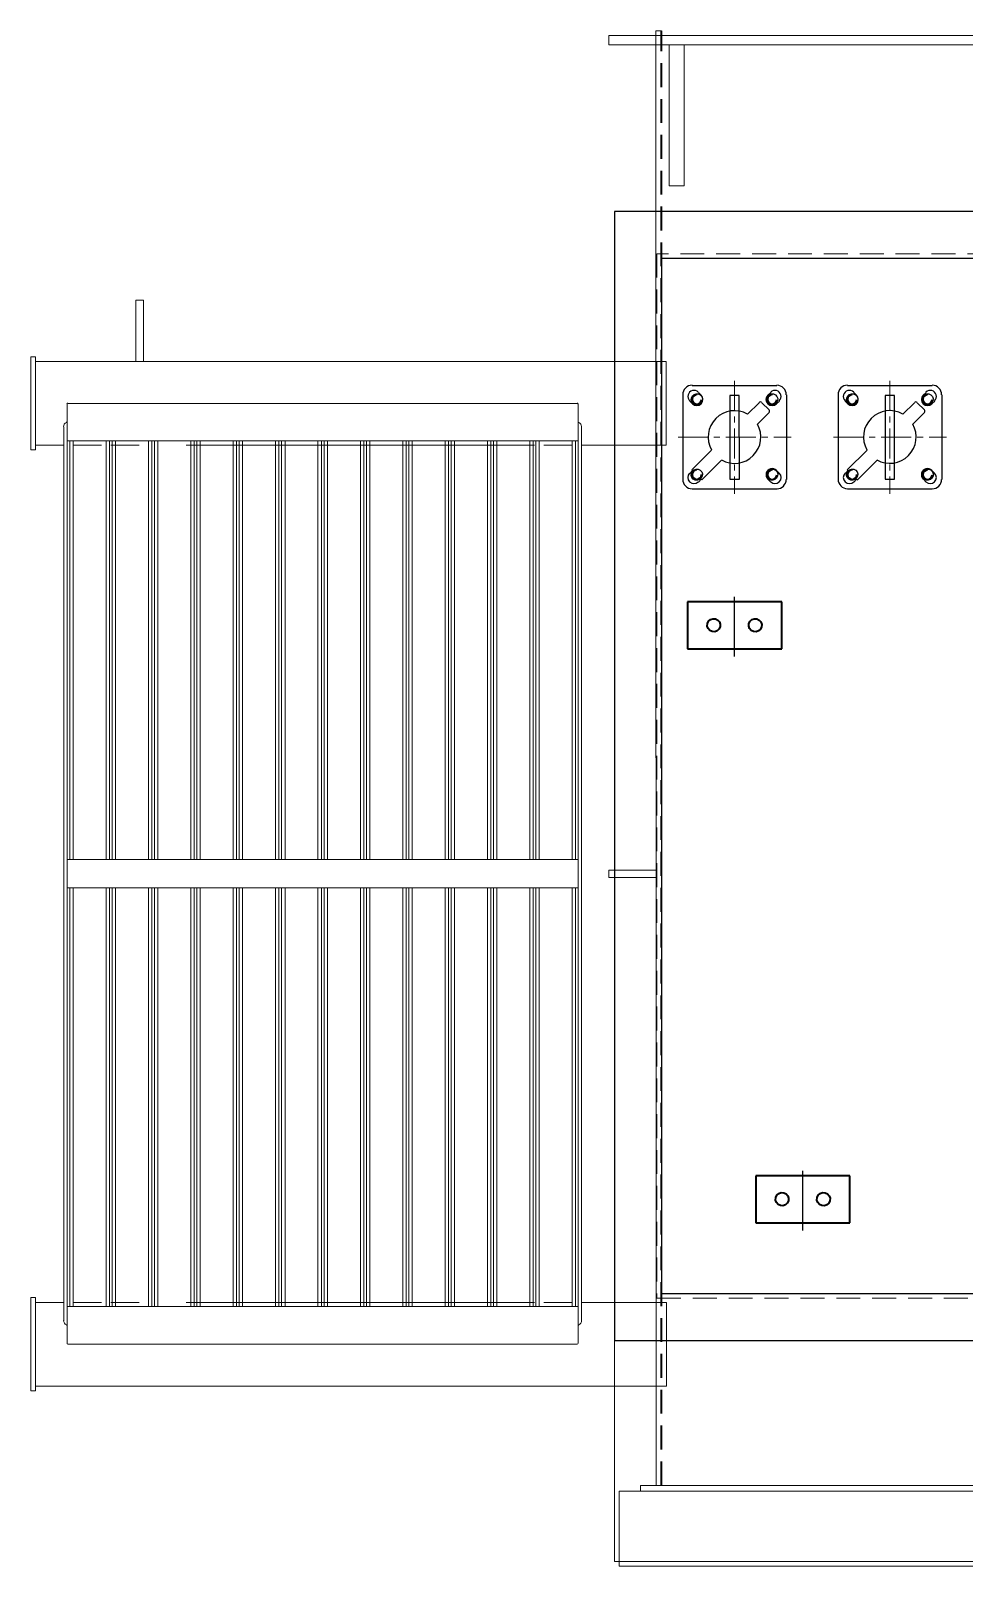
# Model space of a CAD drawing. Header units: millimetres. Extents: x -41310 to 13905, y 1865 to 89610.
# Drawn here: x 9990 to 10982, y 5903 to 7535 of the extents above; entities that cross this region are included whole.
import ezdxf

# ---------------------------------------------------------------- set-up
doc = ezdxf.new("R2010")
doc.units = ezdxf.units.MM
for name, pattern in [('CENTER', [50.8, 31.75, -6.35, 6.35, -6.35]), ('CENTERX2', [101.6, 63.5, -12.7, 12.7, -12.7]), ('DASHED', [19.05, 12.7, -6.35])]:
    doc.linetypes.add(name, pattern=pattern)
doc.layers.add('01粗实线', color=7, linetype='Continuous')
doc.layers.add('1', color=4, linetype='Continuous')
for name, color, linetype, lineweight in [('04细虚线', 6, 'DASHED', 20), ('1轮廓实线层', 7, 'Continuous', 0), ('2细线层', 4, 'Continuous', 35), ('2虚线层', 6, 'DASHED', 35), ('中心线', 1, 'CENTER', 20), ('粗实线', 7, 'Continuous', 25), ('细实线', 3, 'Continuous', 35)]:
    doc.layers.add(name, color=color, linetype=linetype, lineweight=lineweight)

msp = doc.modelspace()

# ---------------------------------------------------------------- linework, layer by layer
at = {"layer": '01粗实线', "ltscale": 2, "extrusion": (-0.004685, -0.017452, 0.999837)}
for p, q in [((11360.4, 7343, 181.4), (10610.4, 7343, 177.9)), ((10610.4, 7343, 177.9), (10610.5, 6143.2, 157)), ((11310.4, 7293, 180.3), (10660.4, 7293, 177.3)), ((10660.4, 7293, 177.3), (10660.5, 6193.2, 158.1)), ((10742.9, 7147.5, 175.1), (10732.9, 7147.5, 175.1)), ((10732.9, 7147.5, 175.1), (10733, 7058.5, 173.5)), ((10743, 7058.5, 173.6), (10742.9, 7147.5, 175.1)), ((10907.9, 7147.5, 175.9), (10897.9, 7147.5, 175.8)), ((10897.9, 7147.5, 175.8), (10897.9, 7058.5, 174.3)), ((10907.9, 7058.5, 174.3), (10907.9, 7147.5, 175.9)), ((10733, 7058.5, 173.5), (10743, 7058.5, 173.6)), ((10897.9, 7058.5, 174.3), (10907.9, 7058.5, 174.3)), ((10660.5, 6193.2, 158.1), (11310.5, 6193.2, 161.1)), ((10610.5, 6143.2, 157), (11360.5, 6143.2, 160.5))]:
    msp.add_line(p, q, dxfattribs=at)
at = {"layer": '04细虚线', "ltscale": 2, "extrusion": (-0.004685, -0.017452, 0.999837)}
for p, q in [((11315.4, 7298, 180.4), (10655.4, 7298, 177.3)), ((10655.4, 7298, 177.3), (10655.5, 6188.2, 157.9)), ((10655.5, 6188.2, 157.9), (11315.5, 6188.2, 161))]:
    msp.add_line(p, q, dxfattribs=at)
at = {"layer": '1', "color": 1, "linetype": 'CENTERX2', "lineweight": -3, "extrusion": (-0.004685, -0.017452, 0.999837)}
for p, q in [((10738, 6870, 170.2), (10738, 6936.2, 171.4)), ((10810.5, 6260.1, 159.9), (10810.5, 6326.2, 161.1))]:
    msp.add_line(p, q, dxfattribs=at)
at = {"layer": '1轮廓实线层', "ltscale": 2, "extrusion": (-0.004685, -0.017452, 0.999837)}
for p, q in [((10654.4, 7530, 181.4), (10604.4, 7530, 181.1)), ((10604.4, 7530, 181.1), (10604.4, 7520, 181)), ((10660.4, 7535, 181.5), (10654.4, 7535, 181.5)), ((10654.4, 7535, 181.5), (10654.5, 5989.2, 154.5)), ((11316.4, 7530, 184.5), (10654.4, 7530, 181.4)), ((10654.4, 7530, 181.4), (10654.4, 7520, 181.2)), ((10654.4, 7520, 181.2), (10654.4, 7530, 181.4)), ((10604.4, 7520, 181), (10654.4, 7520, 181.2)), ((10654.4, 7520, 181.2), (11316.4, 7520, 184.3)), ((10684.5, 7520, 181.3), (10668.5, 7520, 181.3)), ((10668.5, 7520, 181.3), (10668.5, 7370, 178.6)), ((10684.5, 7370, 178.7), (10684.5, 7520, 181.3)), ((10668.5, 7370, 178.6), (10684.5, 7370, 178.7)), ((10610.4, 7343, 177.9), (11360.4, 7343, 181.4)), ((10610.5, 5908.2, 152.9), (10610.4, 7343, 177.9)), ((10654.5, 6643.1, 165.9), (10604.5, 6643.1, 165.7)), ((10604.5, 6643.1, 165.7), (10604.5, 6635.1, 165.5)), ((10654.5, 6635.1, 165.7), (10654.5, 6643.1, 165.9)), ((10604.5, 6635.1, 165.5), (10654.5, 6635.1, 165.7)), ((10638, 5989.2, 154.4), (11333, 5989.2, 157.7)), ((10638, 5983.2, 154.3), (10638, 5989.2, 154.4)), ((10654.5, 5989.2, 154.5), (10660.5, 5989.2, 154.5)), ((10615.5, 5983.2, 154.2), (11355.5, 5983.2, 157.7)), ((10615.5, 5903.2, 152.8), (10615.5, 5983.2, 154.2)), ((11333, 5983.2, 157.5), (10638, 5983.2, 154.3)), ((11360.5, 5908.2, 156.4), (10610.5, 5908.2, 152.9)), ((11355.5, 5903.2, 156.3), (10615.5, 5903.2, 152.8))]:
    msp.add_line(p, q, dxfattribs=at)
at = {"layer": '1轮廓实线层', "extrusion": (-0.004685, -0.017452, 0.999837)}
for p, q in [((10102.1, 7248.5, 173.9), (10110.1, 7248.5, 173.9)), ((10102.1, 7183.5, 172.7), (10102.1, 7248.5, 173.9)), ((10110.1, 7248.5, 173.9), (10110.1, 7183.5, 172.8)), ((9990.4, 7188.5, 172.3), (9990.5, 7089.5, 170.6)), ((9995.4, 7188.5, 172.3), (9990.4, 7188.5, 172.3)), ((9995.4, 7183.5, 172.2), (9995.4, 7188.5, 172.3)), ((9995.4, 7183.5, 172.2), (10665.4, 7183.5, 175.4)), ((9995.5, 7094.5, 170.7), (9995.4, 7183.5, 172.2)), ((10665.4, 7094.5, 173.8), (10665.4, 7183.5, 175.4)), ((10029.1, 7119.5, 171.3), (10029.1, 7138, 171.6)), ((10030.1, 7139, 171.6), (10570.8, 7139, 174.2)), ((10571.8, 7119.5, 173.8), (10571.8, 7138, 174.1)), ((10029.1, 6158.7, 154.5), (10029.1, 7119.5, 171.3)), ((10571.9, 6158.7, 157), (10571.8, 7119.5, 173.8)), ((10025.5, 6164.2, 154.6), (10025.5, 7114, 171.2)), ((10029.1, 7099, 170.9), (10571.8, 7099, 173.5)), ((10031.9, 6654.1, 163.2), (10031.9, 7099, 170.9)), ((10035.5, 6654.1, 163.2), (10035.5, 7099, 170.9)), ((10070.5, 6654.1, 163.3), (10070.5, 7099, 171.1)), ((10074.1, 6654.1, 163.4), (10074.1, 7099, 171.1)), ((10076.9, 6654.1, 163.4), (10076.9, 7099, 171.1)), ((10080.5, 6654.1, 163.4), (10080.5, 7099, 171.2)), ((10115.5, 6654.1, 163.6), (10115.5, 7099, 171.3)), ((10119.1, 6654.1, 163.6), (10119.1, 7099, 171.3)), ((10121.9, 6654.1, 163.6), (10121.9, 7099, 171.3)), ((10125.5, 6654.1, 163.6), (10125.5, 7099, 171.4)), ((10160.5, 6654.1, 163.8), (10160.5, 7099, 171.5)), ((10164.1, 6654.1, 163.8), (10164.1, 7099, 171.5)), ((10166.9, 6654.1, 163.8), (10166.9, 7099, 171.6)), ((10170.5, 6654.1, 163.8), (10170.5, 7099, 171.6)), ((10205.5, 6654.1, 164), (10205.5, 7099, 171.7)), ((10209.1, 6654.1, 164), (10209.1, 7099, 171.8)), ((10211.9, 6654.1, 164), (10211.9, 7099, 171.8)), ((10215.5, 6654.1, 164), (10215.5, 7099, 171.8)), ((10250.5, 6654.1, 164.2), (10250.5, 7099, 172)), ((10254.1, 6654.1, 164.2), (10254.1, 7099, 172)), ((10256.9, 6654.1, 164.2), (10256.9, 7099, 172)), ((10260.5, 6654.1, 164.2), (10260.5, 7099, 172)), ((10295.5, 6654.1, 164.4), (10295.5, 7099, 172.2)), ((10299.1, 6654.1, 164.4), (10299.1, 7099, 172.2)), ((10301.9, 6654.1, 164.4), (10301.9, 7099, 172.2)), ((10305.5, 6654.1, 164.4), (10305.5, 7099, 172.2)), ((10340.5, 6654.1, 164.6), (10340.5, 7099, 172.4)), ((10344.1, 6654.1, 164.6), (10344.1, 7099, 172.4)), ((10346.9, 6654.1, 164.6), (10346.9, 7099, 172.4)), ((10350.5, 6654.1, 164.7), (10350.5, 7099, 172.4)), ((10385.5, 6654.1, 164.8), (10385.5, 7099, 172.6)), ((10389.1, 6654.1, 164.8), (10389.1, 7099, 172.6)), ((10391.9, 6654.1, 164.8), (10391.9, 7099, 172.6)), ((10395.5, 6654.1, 164.9), (10395.5, 7099, 172.6)), ((10430.5, 6654.1, 165), (10430.5, 7099, 172.8)), ((10434.1, 6654.1, 165), (10434.1, 7099, 172.8)), ((10436.9, 6654.1, 165.1), (10436.9, 7099, 172.8)), ((10440.5, 6654.1, 165.1), (10440.5, 7099, 172.8)), ((10475.5, 6654.1, 165.2), (10475.4, 7099, 173)), ((10479.1, 6654.1, 165.3), (10479, 7099, 173)), ((10481.9, 6654.1, 165.3), (10481.8, 7099, 173)), ((10485.5, 6654.1, 165.3), (10485.4, 7099, 173.1)), ((10520.5, 6654.1, 165.4), (10520.4, 7099, 173.2)), ((10524.1, 6654.1, 165.5), (10524, 7099, 173.2)), ((10526.9, 6654.1, 165.5), (10526.8, 7099, 173.2)), ((10530.5, 6654.1, 165.5), (10530.4, 7099, 173.3)), ((10565.5, 6654.1, 165.7), (10565.4, 7099, 173.4)), ((10569.1, 6654.1, 165.7), (10569, 7099, 173.4)), ((10575.5, 6164.2, 157.2), (10575.4, 7114, 173.7)), ((9995.5, 7089.5, 170.6), (9990.5, 7089.5, 170.6)), ((9995.5, 7094.5, 170.7), (9995.5, 7089.5, 170.6)), ((9995.5, 7094.5, 170.7), (10025.5, 7094.5, 170.8)), ((10035.5, 7094.5, 170.9), (10065.5, 7094.5, 171)), ((10075.5, 7094.5, 171.1), (10105.5, 7094.5, 171.2)), ((10155.5, 7094.5, 171.4), (10525.4, 7094.5, 173.2)), ((10535.4, 7094.5, 173.2), (10565.4, 7094.5, 173.3)), ((10555.4, 7094.5, 173.3), (10565.4, 7094.5, 173.3)), ((10575.4, 7094.5, 173.4), (10665.4, 7094.5, 173.8)), ((10029.1, 6654.1, 163.1), (10571.9, 6654.1, 165.7)), ((10029.1, 6624.1, 162.6), (10571.9, 6624.1, 165.2)), ((10031.9, 6179.2, 154.9), (10031.9, 6624.1, 162.6)), ((10035.5, 6179.2, 154.9), (10035.5, 6624.1, 162.7)), ((10070.5, 6179.2, 155.1), (10070.5, 6624.1, 162.8)), ((10074.1, 6179.2, 155.1), (10074.1, 6624.1, 162.8)), ((10076.9, 6179.2, 155.1), (10076.9, 6624.1, 162.8)), ((10080.5, 6179.2, 155.1), (10080.5, 6624.1, 162.9)), ((10115.5, 6179.2, 155.3), (10115.5, 6624.1, 163)), ((10119.1, 6179.2, 155.3), (10119.1, 6624.1, 163)), ((10121.9, 6179.2, 155.3), (10121.9, 6624.1, 163.1)), ((10125.5, 6179.2, 155.3), (10125.5, 6624.1, 163.1)), ((10160.5, 6179.2, 155.5), (10160.5, 6624.1, 163.2)), ((10164.1, 6179.2, 155.5), (10164.1, 6624.1, 163.3)), ((10166.9, 6179.2, 155.5), (10166.9, 6624.1, 163.3)), ((10170.5, 6179.2, 155.5), (10170.5, 6624.1, 163.3)), ((10205.5, 6179.2, 155.7), (10205.5, 6624.1, 163.5)), ((10209.1, 6179.2, 155.7), (10209.1, 6624.1, 163.5)), ((10211.9, 6179.2, 155.7), (10211.9, 6624.1, 163.5)), ((10215.5, 6179.2, 155.7), (10215.5, 6624.1, 163.5)), ((10250.5, 6179.2, 155.9), (10250.5, 6624.1, 163.7)), ((10254.1, 6179.2, 155.9), (10254.1, 6624.1, 163.7)), ((10256.9, 6179.2, 155.9), (10256.9, 6624.1, 163.7)), ((10260.5, 6179.2, 155.9), (10260.5, 6624.1, 163.7)), ((10295.5, 6179.2, 156.1), (10295.5, 6624.1, 163.9)), ((10299.1, 6179.2, 156.1), (10299.1, 6624.1, 163.9)), ((10301.9, 6179.2, 156.1), (10301.9, 6624.1, 163.9)), ((10305.5, 6179.2, 156.2), (10305.5, 6624.1, 163.9)), ((10340.5, 6179.2, 156.3), (10340.5, 6624.1, 164.1)), ((10344.1, 6179.2, 156.3), (10344.1, 6624.1, 164.1)), ((10346.9, 6179.2, 156.3), (10346.9, 6624.1, 164.1)), ((10350.5, 6179.2, 156.4), (10350.5, 6624.1, 164.1)), ((10385.5, 6179.2, 156.5), (10385.5, 6624.1, 164.3)), ((10389.1, 6179.2, 156.5), (10389.1, 6624.1, 164.3)), ((10391.9, 6179.2, 156.6), (10391.9, 6624.1, 164.3)), ((10395.5, 6179.2, 156.6), (10395.5, 6624.1, 164.3)), ((10430.5, 6179.2, 156.7), (10430.5, 6624.1, 164.5)), ((10434.1, 6179.2, 156.8), (10434.1, 6624.1, 164.5)), ((10436.9, 6179.2, 156.8), (10436.9, 6624.1, 164.5)), ((10440.5, 6179.2, 156.8), (10440.5, 6624.1, 164.6)), ((10475.5, 6179.2, 156.9), (10475.5, 6624.1, 164.7)), ((10479.1, 6179.2, 157), (10479.1, 6624.1, 164.7)), ((10481.9, 6179.2, 157), (10481.9, 6624.1, 164.7)), ((10485.5, 6179.2, 157), (10485.5, 6624.1, 164.8)), ((10520.5, 6179.2, 157.2), (10520.5, 6624.1, 164.9)), ((10524.1, 6179.2, 157.2), (10524.1, 6624.1, 164.9)), ((10526.9, 6179.2, 157.2), (10526.9, 6624.1, 165)), ((10530.5, 6179.2, 157.2), (10530.5, 6624.1, 165)), ((10565.5, 6179.2, 157.4), (10565.5, 6624.1, 165.1)), ((10569.1, 6179.2, 157.4), (10569.1, 6624.1, 165.2)), ((9995.5, 6188.7, 154.9), (9990.5, 6188.7, 154.8)), ((9990.5, 6089.7, 153.1), (9990.5, 6188.7, 154.8)), ((9995.5, 6183.7, 154.8), (9995.5, 6188.7, 154.9)), ((9995.5, 6183.7, 154.8), (9995.5, 6094.7, 153.2)), ((9995.5, 6183.7, 154.8), (10025.5, 6183.7, 154.9)), ((10029.1, 6179.2, 154.9), (10571.9, 6179.2, 157.4)), ((10035.5, 6183.7, 155), (10065.5, 6183.7, 155.1)), ((10075.5, 6183.7, 155.2), (10105.5, 6183.7, 155.3)), ((10155.5, 6183.7, 155.5), (10525.5, 6183.7, 157.3)), ((10535.5, 6183.7, 157.3), (10565.5, 6183.7, 157.4)), ((10555.5, 6183.7, 157.4), (10565.5, 6183.7, 157.4)), ((10575.5, 6183.7, 157.5), (10665.5, 6183.7, 157.9)), ((10665.5, 6094.7, 156.4), (10665.5, 6183.7, 157.9)), ((10029.1, 6158.7, 154.5), (10029.1, 6140.2, 154.2)), ((10571.9, 6158.7, 157), (10571.9, 6140.2, 156.7)), ((10030.1, 6139.2, 154.2), (10570.9, 6139.2, 156.7)), ((9995.5, 6089.7, 153.1), (9990.5, 6089.7, 153.1)), ((9995.5, 6094.7, 153.2), (10665.5, 6094.7, 156.4)), ((9995.5, 6094.7, 153.2), (9995.5, 6089.7, 153.1))]:
    msp.add_line(p, q, dxfattribs=at)
for centre, radius, start, end in [((7836.2, 9496.1), 1, 105.0301, 195.0301), ((8358.5, 9636.4), 1, 15.0301, 105.0301), ((7842.8, 9473), 5, 128.6083, 195.0301), ((7839.1, 9477.7), 1, 308.6083, 15.0301), ((8365.3, 9619), 1, 195.0301, 261.4519), ((8364.4, 9613.1), 5, 15.0301, 81.4519), ((8089.2, 8555.5), 5, 195.0301, 261.4519), ((8088.3, 8549.6), 1, 15.0301, 81.4519), ((8088.3, 8549.6), 1, 15.0301, 81.4519), ((8614.5, 8690.9), 1, 128.6083, 195.0301), ((8614.5, 8690.9), 1, 128.6083, 195.0301), ((8610.7, 8695.6), 5, 308.6083, 15.0301), ((8095, 8532.3), 1, 195.0301, 285.0301), ((8617.3, 8672.5), 1, 285.0301, 15.0301)]:
    msp.add_arc(centre, radius, start, end, dxfattribs=at)
at = {"layer": '2细线层', "extrusion": (-0.004685, -0.017452, 0.999837)}
for p, q in [((10788, 6928.1, 171.5), (10688, 6928.1, 171)), ((10688, 6928.1, 171), (10688, 6878.1, 170.1)), ((10788, 6878.1, 170.6), (10788, 6928.1, 171.5)), ((10688, 6878.1, 170.1), (10788, 6878.1, 170.6)), ((10860.5, 6318.2, 161.2), (10760.5, 6318.2, 160.7)), ((10760.5, 6318.2, 160.7), (10760.5, 6268.2, 159.8)), ((10860.5, 6268.2, 160.3), (10860.5, 6318.2, 161.2)), ((10760.5, 6268.2, 159.8), (10860.5, 6268.2, 160.3))]:
    msp.add_line(p, q, dxfattribs=at)
for centre in [(8559.6, 9447), (8602.1, 9458.4), (8787.8, 8876.7), (8830.3, 8888.1)]:
    msp.add_circle(centre, 7, dxfattribs=at)
at = {"layer": '2虚线层', "ltscale": 2, "extrusion": (-0.004685, -0.017452, 0.999837)}
msp.add_line((10660.5, 5989.2, 154.5), (10660.4, 7535, 181.5), dxfattribs=at)
at = {"layer": '中心线', "extrusion": (-0.004685, -0.017452, 0.999837)}
for p, q in [((10737.9, 7163, 175.4), (10738, 7043, 173.3)), ((10902.9, 7163, 176.1), (10902.9, 7043, 174)), ((10677.9, 7103, 174), (10797.9, 7103, 174.6)), ((10842.9, 7103, 174.8), (10962.9, 7103, 175.4))]:
    msp.add_line(p, q, dxfattribs=at)
at = {"layer": '粗实线', "extrusion": (-0.004685, -0.017452, 0.999837)}
for p, q in [((10682.9, 7148, 174.8), (10683, 7058, 173.3)), ((10692.9, 7158, 175.1), (10782.9, 7158, 175.5)), ((10702.5, 7147.6, 174.9), (10699.5, 7150.6, 175)), ((10773.3, 7147.6, 175.2), (10776.3, 7150.6, 175.3)), ((10792.9, 7148, 175.3), (10792.9, 7058, 173.8)), ((10847.9, 7148, 175.6), (10847.9, 7058, 174)), ((10857.9, 7158, 175.8), (10947.9, 7158, 176.2)), ((10867.5, 7147.6, 175.7), (10864.5, 7150.6, 175.7)), ((10938.3, 7147.6, 176), (10941.3, 7150.6, 176.1)), ((10957.9, 7148, 176.1), (10957.9, 7058, 174.6)), ((10693.3, 7138.4, 174.7), (10690.3, 7141.4, 174.8)), ((10751.7, 7127.4, 174.8), (10764.1, 7139.7, 175.1)), ((10766.9, 7139.7, 175.1), (10774.7, 7132, 175)), ((10782.5, 7138.4, 175.1), (10785.5, 7141.4, 175.2)), ((10858.3, 7138.4, 175.5), (10855.3, 7141.4, 175.5)), ((10916.7, 7127.4, 175.6), (10929.1, 7139.7, 175.8)), ((10931.9, 7139.7, 175.9), (10939.7, 7132, 175.8)), ((10947.5, 7138.4, 175.9), (10950.5, 7141.4, 176)), ((10762.3, 7116.8, 174.7), (10774.7, 7129.1, 174.9)), ((10927.3, 7116.8, 175.4), (10939.7, 7129.1, 175.7)), ((10692.6, 7068.3, 173.5), (10713.6, 7089.3, 174)), ((10857.6, 7068.3, 174.3), (10878.6, 7089.3, 174.7)), ((10693.4, 7067.6, 173.5), (10690.4, 7064.6, 173.4)), ((10692.6, 7068.3, 173.5), (10693.4, 7067.6, 173.5)), ((10703.3, 7057.7, 173.4), (10724.2, 7078.7, 173.8)), ((10782.5, 7067.6, 173.9), (10785.5, 7064.6, 173.9)), ((10858.4, 7067.6, 174.3), (10855.4, 7064.6, 174.2)), ((10857.6, 7068.3, 174.3), (10858.4, 7067.6, 174.3)), ((10868.3, 7057.7, 174.1), (10889.2, 7078.7, 174.6)), ((10947.5, 7067.6, 174.7), (10950.5, 7064.6, 174.6)), ((10702.5, 7058.4, 173.4), (10699.5, 7055.4, 173.3)), ((10702.5, 7058.4, 173.4), (10703.3, 7057.7, 173.4)), ((10773.4, 7058.4, 173.7), (10776.4, 7055.4, 173.7)), ((10867.5, 7058.4, 174.1), (10864.5, 7055.4, 174.1)), ((10867.5, 7058.4, 174.1), (10868.3, 7057.7, 174.1)), ((10938.4, 7058.4, 174.5), (10941.4, 7055.4, 174.4)), ((10693, 7048, 173.1), (10783, 7048, 173.6)), ((10857.9, 7048, 173.9), (10947.9, 7048, 174.3))]:
    msp.add_line(p, q, dxfattribs=at)
for centre in [(8480, 9674.2), (8557.2, 9694.9), (8639.3, 9716.9), (8716.6, 9737.7), (8500.7, 9596.9), (8578, 9617.6), (8660.1, 9639.7), (8737.4, 9660.4)]:
    msp.add_circle(centre, 6, dxfattribs=at)
for centre, radius, start, end in [((8473.9, 9677.7), 10, 105.0301, 195.0301), ((8476.3, 9676.3), 6.5, 60.0301, 240.0301), ((8480, 9674.2), 6.5, 240.0301, 60.0301), ((8557.2, 9694.9), 6.5, 150.0301, 330.0301), ((8559.4, 9698.6), 6.5, 330.0301, 150.0301), ((8560.8, 9701), 10, 15.0301, 105.0301), ((8633.2, 9720.5), 10, 105.0301, 195.0301), ((8635.7, 9719.1), 6.5, 60.0301, 240.0301), ((8639.3, 9716.9), 6.5, 240.0301, 60.0301), ((8716.6, 9737.7), 6.5, 150.0301, 330.0301), ((8718.7, 9741.4), 6.5, 330.0301, 150.0301), ((8720.1, 9743.8), 10, 15.0301, 105.0301), ((8529, 9645.9), 28, 75.5669, 224.4933), ((8546.4, 9687.1), 2, 60.0301, 150.0301), ((8556, 9681.6), 2, 330.0301, 60.0301), ((8688.3, 9688.7), 28, 75.5669, 224.4933), ((8705.8, 9729.9), 2, 60.0301, 150.0301), ((8715.3, 9724.4), 2, 330.0301, 60.0301), ((8529, 9645.9), 28, 255.5669, 44.4933), ((8688.3, 9688.7), 28, 255.5669, 44.4933), ((8578, 9617.6), 6.5, 60.0301, 240.0301), ((8737.4, 9660.4), 6.5, 60.0301, 240.0301), ((8497.2, 9590.8), 10, 195.0301, 285.0301), ((8498.6, 9593.2), 6.5, 150.0301, 330.0301), ((8581.7, 9615.5), 6.5, 240.0301, 60.0301), ((8584.1, 9614.1), 10, 285.0301, 15.0301), ((8656.6, 9633.6), 10, 195.0301, 285.0301), ((8658, 9636), 6.5, 150.0301, 330.0301), ((8741, 9658.3), 6.5, 240.0301, 60.0301), ((8743.5, 9656.9), 10, 285.0301, 15.0301)]:
    msp.add_arc(centre, radius, start, end, dxfattribs=at)
at = {"layer": '细实线', "extrusion": (-0.004685, -0.017452, 0.999837)}
for centre in [(8480, 9674.2), (8557.2, 9694.9), (8639.3, 9716.9), (8716.6, 9737.7), (8500.7, 9596.9), (8578, 9617.6), (8660.1, 9639.7), (8737.4, 9660.4)]:
    msp.add_arc(centre, 5, 105.0318, 15.0301, dxfattribs=at)

doc.saveas('drawing.dxf')
